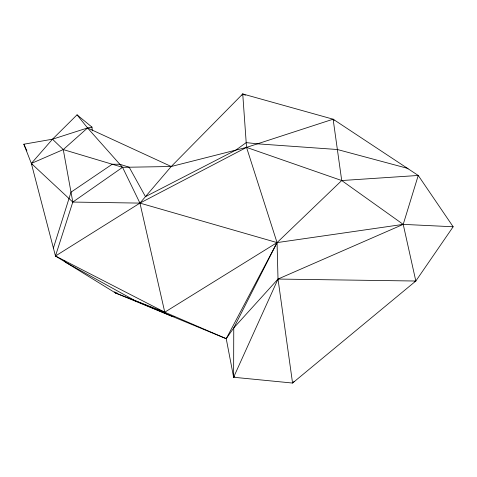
<?xml version="1.0" encoding="UTF-8"?>
<svg xmlns="http://www.w3.org/2000/svg" width="477" height="477" viewBox="0 0 477 477"><rect width="100%" height="100%" fill="white"/><g stroke="black" fill="none" stroke-linecap="round" stroke-linejoin="round"><path stroke-width="0.72" d="M234.809 376.365L233.623 377.259L233.76 327.926L277.054 242.602L341.717 180.539L418.24 175.458L453.15 226.766L415.825 281.025L292.562 383.049L233.623 377.259L226.229 338.694L277.054 242.602L246.537 147.387L242.739 93.951L333.125 119.202L418.24 175.458L403.214 224.375L415.825 281.025L414.573 281.728M53.394 248.046L71.007 192.165L112.214 164.231L119.81 164.249L129.189 167.212L145.473 196.643L235.835 150.106L246.198 142.611L257.461 143.827L337.37 149.516L407.43 168.309L408.038 168.918M226.229 338.694L164.768 312.202L55.469 256.006L72.802 202.063L63.268 149.581L52.494 139.201L23.85 144.215L31.345 163.438L55.469 256.006L115.517 292.985L226.229 338.694L233.76 327.926L278.013 279.057L403.214 224.375L453.15 226.766M233.623 377.259L278.013 279.057L277.054 242.602L139.946 203.107L72.802 202.063L31.345 163.438L52.494 139.201L77.041 114.838L91.978 127.126L92.329 130.811M241.952 95.215L242.739 93.951L245.411 95.233M55.469 256.006L139.946 203.107L171.231 166.503L242.739 93.951M294.112 381.481L292.562 383.049L278.013 279.057L415.825 281.025M32.15 164.684L31.345 163.438L63.268 149.581L87.565 127.949L91.978 127.126M72.802 202.063L122.547 167.326L171.231 166.503L246.537 147.387L333.125 119.202L334.162 120.27M164.768 312.202L277.054 242.602L403.214 224.375L341.717 180.539L246.537 147.387L139.946 203.107L164.768 312.202L115.517 292.985L114.707 291.739M52.494 139.201L87.565 127.949L171.231 166.503M115.517 292.985L116.99 292.771M174.391 316.555L172.483 316.501L134.687 300.462L66.011 262.499L64.431 260.692M63.268 149.581L122.547 167.326L139.946 203.107M122.547 167.326L87.565 127.949L77.041 114.838M23.85 144.215L26.867 150.863M333.125 119.202L341.717 180.539"/></g></svg>
